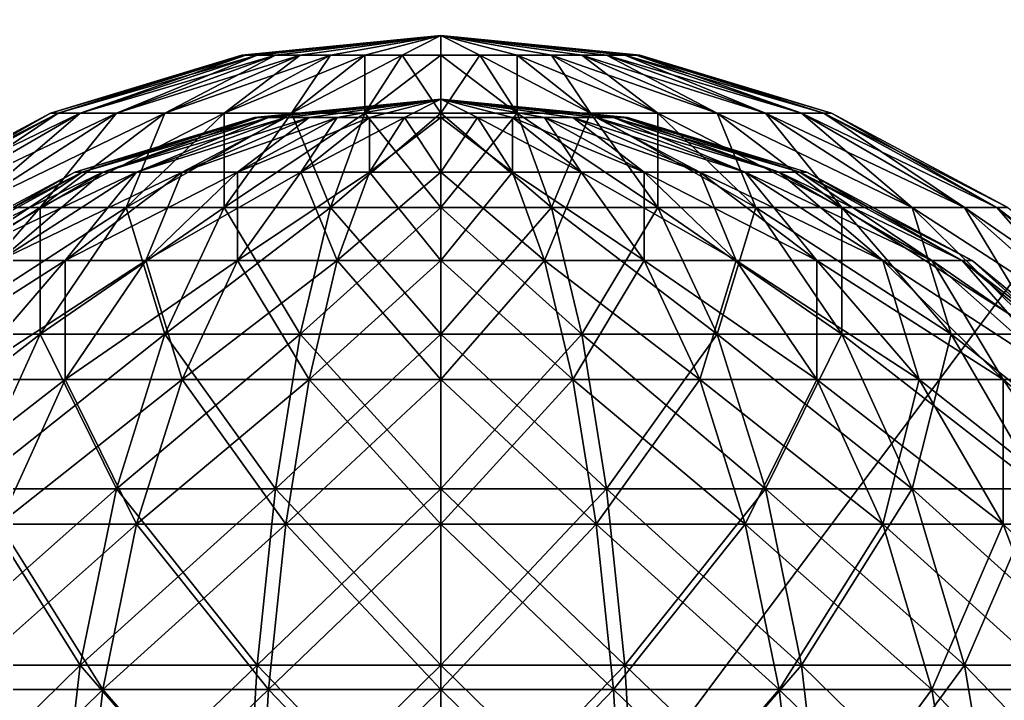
# Model space of a CAD drawing. Header units: millimetres. Extents: x -510 to 550, y -577 to 577.
# Drawn here: x -396.61 to -381.16, y -274.43 to -263.75 of the extents above; entities that cross this region are included whole.
import ezdxf

# ---------------------------------------------------------------- set-up
doc = ezdxf.new("R2010")
doc.units = ezdxf.units.MM
for name, color, linetype, true_color in [('rocker_right_visual_1', 7, 'Continuous', 0x5c6b75), ('structure_right_rear_axle', 7, 'Continuous', 0x5c6b75), ('structure_right_rear_motor_bracket', 7, 'Continuous', 0x5c6b75)]:
    doc.layers.add(name, color=color, linetype=linetype, true_color=true_color)

msp = doc.modelspace()

# ---------------------------------------------------------------- linework, layer by layer
at = {"layer": 'rocker_right_visual_1', "true_color": 0x5c6b75}
for points in [[(-408.735, -305, -263.35), (-158.55, -305, 16.664), (-158.55, -255, 16.664)], [(-408.735, -305, -263.35), (-158.55, -255, 16.664), (-408.735, -255, -263.35)], [(-371.45, -255, -296.664), (-371.45, -305, -296.664), (-408.735, -305, -263.35)], [(-371.45, -255, -296.664), (-408.735, -305, -263.35), (-408.735, -255, -263.35)]]:
    msp.add_3dface(points, dxfattribs=at)
at = {"layer": 'structure_right_rear_axle', "true_color": 0x5c6b75}
for points in [[(-393.061, -264.307, -280.609), (-393.121, -264.307, -280), (-390, -264, -280)], [(-393.121, -264.307, -280), (-393.061, -264.307, -279.391), (-390, -264, -280)], [(-392.884, -264.307, -281.195), (-393.061, -264.307, -280.609), (-390, -264, -280)], [(-393.061, -264.307, -279.391), (-392.884, -264.307, -278.805), (-390, -264, -280)], [(-392.595, -264.307, -281.734), (-392.884, -264.307, -281.195), (-390, -264, -280)], [(-392.884, -264.307, -278.805), (-392.595, -264.307, -278.266), (-390, -264, -280)], [(-392.207, -264.307, -282.207), (-392.595, -264.307, -281.734), (-390, -264, -280)], [(-392.595, -264.307, -278.266), (-392.207, -264.307, -277.793), (-390, -264, -280)], [(-391.734, -264.307, -282.595), (-392.207, -264.307, -282.207), (-390, -264, -280)], [(-392.207, -264.307, -277.793), (-391.734, -264.307, -277.405), (-390, -264, -280)], [(-391.195, -264.307, -282.884), (-391.734, -264.307, -282.595), (-390, -264, -280)], [(-391.734, -264.307, -277.405), (-391.195, -264.307, -277.116), (-390, -264, -280)], [(-390.609, -264.307, -283.061), (-391.195, -264.307, -282.884), (-390, -264, -280)], [(-391.195, -264.307, -277.116), (-390.609, -264.307, -276.939), (-390, -264, -280)], [(-390, -264.307, -283.121), (-390.609, -264.307, -283.061), (-390, -264, -280)], [(-390.609, -264.307, -276.939), (-390, -264.307, -276.879), (-390, -264, -280)], [(-386.879, -264.307, -280), (-386.939, -264.307, -280.609), (-390, -264, -280)], [(-386.939, -264.307, -280.609), (-387.116, -264.307, -281.195), (-390, -264, -280)], [(-387.116, -264.307, -281.195), (-387.405, -264.307, -281.734), (-390, -264, -280)], [(-387.405, -264.307, -281.734), (-387.793, -264.307, -282.207), (-390, -264, -280)], [(-387.793, -264.307, -282.207), (-388.266, -264.307, -282.595), (-390, -264, -280)], [(-388.266, -264.307, -282.595), (-388.805, -264.307, -282.884), (-390, -264, -280)], [(-388.805, -264.307, -282.884), (-389.391, -264.307, -283.061), (-390, -264, -280)], [(-389.391, -264.307, -283.061), (-390, -264.307, -283.121), (-390, -264, -280)], [(-390, -264.307, -276.879), (-389.391, -264.307, -276.939), (-390, -264, -280)], [(-389.391, -264.307, -276.939), (-388.805, -264.307, -277.116), (-390, -264, -280)], [(-388.805, -264.307, -277.116), (-388.266, -264.307, -277.405), (-390, -264, -280)], [(-388.266, -264.307, -277.405), (-387.793, -264.307, -277.793), (-390, -264, -280)], [(-387.793, -264.307, -277.793), (-387.405, -264.307, -278.266), (-390, -264, -280)], [(-387.405, -264.307, -278.266), (-387.116, -264.307, -278.805), (-390, -264, -280)], [(-387.116, -264.307, -278.805), (-386.939, -264.307, -279.391), (-390, -264, -280)], [(-386.939, -264.307, -279.391), (-386.879, -264.307, -280), (-390, -264, -280)], [(-396.005, -265.218, -281.195), (-396.123, -265.218, -280), (-393.121, -264.307, -280)], [(-396.123, -265.218, -280), (-396.005, -265.218, -278.805), (-393.061, -264.307, -279.391)], [(-396.123, -265.218, -280), (-393.061, -264.307, -279.391), (-393.121, -264.307, -280)], [(-395.657, -265.218, -282.343), (-396.005, -265.218, -281.195), (-393.061, -264.307, -280.609)], [(-396.005, -265.218, -281.195), (-393.121, -264.307, -280), (-393.061, -264.307, -280.609)], [(-396.005, -265.218, -278.805), (-395.657, -265.218, -277.657), (-392.884, -264.307, -278.805)], [(-396.005, -265.218, -278.805), (-392.884, -264.307, -278.805), (-393.061, -264.307, -279.391)], [(-395.091, -265.218, -283.402), (-395.657, -265.218, -282.343), (-392.884, -264.307, -281.195)], [(-395.657, -265.218, -282.343), (-393.061, -264.307, -280.609), (-392.884, -264.307, -281.195)], [(-395.657, -265.218, -277.657), (-395.091, -265.218, -276.598), (-392.595, -264.307, -278.266)], [(-395.657, -265.218, -277.657), (-392.595, -264.307, -278.266), (-392.884, -264.307, -278.805)], [(-394.33, -265.218, -284.33), (-395.091, -265.218, -283.402), (-392.595, -264.307, -281.734)], [(-395.091, -265.218, -283.402), (-392.884, -264.307, -281.195), (-392.595, -264.307, -281.734)], [(-395.091, -265.218, -276.598), (-394.33, -265.218, -275.67), (-392.207, -264.307, -277.793)], [(-395.091, -265.218, -276.598), (-392.207, -264.307, -277.793), (-392.595, -264.307, -278.266)], [(-393.402, -265.218, -285.091), (-394.33, -265.218, -284.33), (-392.207, -264.307, -282.207)], [(-394.33, -265.218, -284.33), (-392.595, -264.307, -281.734), (-392.207, -264.307, -282.207)], [(-394.33, -265.218, -275.67), (-393.402, -265.218, -274.909), (-391.734, -264.307, -277.405)], [(-394.33, -265.218, -275.67), (-391.734, -264.307, -277.405), (-392.207, -264.307, -277.793)], [(-392.343, -265.218, -285.657), (-393.402, -265.218, -285.091), (-391.734, -264.307, -282.595)], [(-393.402, -265.218, -285.091), (-392.207, -264.307, -282.207), (-391.734, -264.307, -282.595)], [(-393.402, -265.218, -274.909), (-392.343, -265.218, -274.343), (-391.195, -264.307, -277.116)], [(-393.402, -265.218, -274.909), (-391.195, -264.307, -277.116), (-391.734, -264.307, -277.405)], [(-391.195, -265.218, -286.005), (-392.343, -265.218, -285.657), (-391.195, -264.307, -282.884)], [(-392.343, -265.218, -285.657), (-391.734, -264.307, -282.595), (-391.195, -264.307, -282.884)], [(-392.343, -265.218, -274.343), (-391.195, -265.218, -273.995), (-390.609, -264.307, -276.939)], [(-392.343, -265.218, -274.343), (-390.609, -264.307, -276.939), (-391.195, -264.307, -277.116)], [(-390, -265.218, -286.123), (-391.195, -265.218, -286.005), (-390.609, -264.307, -283.061)], [(-391.195, -265.218, -286.005), (-391.195, -264.307, -282.884), (-390.609, -264.307, -283.061)], [(-391.195, -265.218, -273.995), (-390, -265.218, -273.877), (-390, -264.307, -276.879)], [(-391.195, -265.218, -273.995), (-390, -264.307, -276.879), (-390.609, -264.307, -276.939)], [(-390, -265.218, -286.123), (-390.609, -264.307, -283.061), (-390, -264.307, -283.121)], [(-388.805, -265.218, -286.005), (-390, -265.218, -286.123), (-390, -264.307, -283.121)], [(-388.805, -265.218, -286.005), (-390, -264.307, -283.121), (-389.391, -264.307, -283.061)], [(-390, -265.218, -273.877), (-388.805, -265.218, -273.995), (-389.391, -264.307, -276.939)], [(-390, -265.218, -273.877), (-389.391, -264.307, -276.939), (-390, -264.307, -276.879)], [(-387.657, -265.218, -285.657), (-388.805, -265.218, -286.005), (-389.391, -264.307, -283.061)], [(-387.657, -265.218, -285.657), (-389.391, -264.307, -283.061), (-388.805, -264.307, -282.884)], [(-388.805, -265.218, -273.995), (-388.805, -264.307, -277.116), (-389.391, -264.307, -276.939)], [(-386.598, -265.218, -285.091), (-387.657, -265.218, -285.657), (-388.805, -264.307, -282.884)], [(-386.598, -265.218, -285.091), (-388.805, -264.307, -282.884), (-388.266, -264.307, -282.595)], [(-388.805, -265.218, -273.995), (-387.657, -265.218, -274.343), (-388.805, -264.307, -277.116)], [(-387.657, -265.218, -274.343), (-388.266, -264.307, -277.405), (-388.805, -264.307, -277.116)], [(-385.67, -265.218, -284.33), (-386.598, -265.218, -285.091), (-388.266, -264.307, -282.595)], [(-385.67, -265.218, -284.33), (-388.266, -264.307, -282.595), (-387.793, -264.307, -282.207)], [(-387.657, -265.218, -274.343), (-386.598, -265.218, -274.909), (-388.266, -264.307, -277.405)], [(-386.598, -265.218, -274.909), (-387.793, -264.307, -277.793), (-388.266, -264.307, -277.405)], [(-384.909, -265.218, -283.402), (-385.67, -265.218, -284.33), (-387.793, -264.307, -282.207)], [(-384.909, -265.218, -283.402), (-387.793, -264.307, -282.207), (-387.405, -264.307, -281.734)], [(-386.598, -265.218, -274.909), (-385.67, -265.218, -275.67), (-387.793, -264.307, -277.793)], [(-385.67, -265.218, -275.67), (-387.405, -264.307, -278.266), (-387.793, -264.307, -277.793)], [(-384.343, -265.218, -282.343), (-384.909, -265.218, -283.402), (-387.405, -264.307, -281.734)], [(-384.343, -265.218, -282.343), (-387.405, -264.307, -281.734), (-387.116, -264.307, -281.195)], [(-385.67, -265.218, -275.67), (-384.909, -265.218, -276.598), (-387.405, -264.307, -278.266)], [(-384.909, -265.218, -276.598), (-387.116, -264.307, -278.805), (-387.405, -264.307, -278.266)], [(-383.995, -265.218, -281.195), (-384.343, -265.218, -282.343), (-387.116, -264.307, -281.195)], [(-383.995, -265.218, -281.195), (-387.116, -264.307, -281.195), (-386.939, -264.307, -280.609)], [(-384.909, -265.218, -276.598), (-384.343, -265.218, -277.657), (-387.116, -264.307, -278.805)], [(-384.343, -265.218, -277.657), (-386.939, -264.307, -279.391), (-387.116, -264.307, -278.805)], [(-383.877, -265.218, -280), (-383.995, -265.218, -281.195), (-386.939, -264.307, -280.609)], [(-383.877, -265.218, -280), (-386.939, -264.307, -280.609), (-386.879, -264.307, -280)], [(-384.343, -265.218, -277.657), (-383.995, -265.218, -278.805), (-386.939, -264.307, -279.391)], [(-383.995, -265.218, -278.805), (-386.879, -264.307, -280), (-386.939, -264.307, -279.391)], [(-383.995, -265.218, -278.805), (-383.877, -265.218, -280), (-386.879, -264.307, -280)], [(-398.718, -266.696, -281.734), (-398.889, -266.696, -280), (-396.123, -265.218, -280)], [(-398.889, -266.696, -280), (-398.718, -266.696, -278.266), (-396.005, -265.218, -278.805)], [(-398.889, -266.696, -280), (-396.005, -265.218, -278.805), (-396.123, -265.218, -280)], [(-398.212, -266.696, -283.402), (-398.718, -266.696, -281.734), (-396.005, -265.218, -281.195)], [(-398.718, -266.696, -281.734), (-396.123, -265.218, -280), (-396.005, -265.218, -281.195)], [(-398.718, -266.696, -278.266), (-398.212, -266.696, -276.598), (-395.657, -265.218, -277.657)], [(-398.718, -266.696, -278.266), (-395.657, -265.218, -277.657), (-396.005, -265.218, -278.805)], [(-397.391, -266.696, -284.939), (-398.212, -266.696, -283.402), (-395.657, -265.218, -282.343)], [(-398.212, -266.696, -283.402), (-396.005, -265.218, -281.195), (-395.657, -265.218, -282.343)], [(-398.212, -266.696, -276.598), (-397.391, -266.696, -275.061), (-395.091, -265.218, -276.598)], [(-398.212, -266.696, -276.598), (-395.091, -265.218, -276.598), (-395.657, -265.218, -277.657)], [(-396.286, -266.696, -286.286), (-397.391, -266.696, -284.939), (-395.091, -265.218, -283.402)], [(-397.391, -266.696, -284.939), (-395.657, -265.218, -282.343), (-395.091, -265.218, -283.402)], [(-397.391, -266.696, -275.061), (-396.286, -266.696, -273.714), (-394.33, -265.218, -275.67)], [(-397.391, -266.696, -275.061), (-394.33, -265.218, -275.67), (-395.091, -265.218, -276.598)], [(-394.939, -266.696, -287.391), (-396.286, -266.696, -286.286), (-394.33, -265.218, -284.33)], [(-396.286, -266.696, -286.286), (-395.091, -265.218, -283.402), (-394.33, -265.218, -284.33)], [(-396.286, -266.696, -273.714), (-394.939, -266.696, -272.609), (-393.402, -265.218, -274.909)], [(-396.286, -266.696, -273.714), (-393.402, -265.218, -274.909), (-394.33, -265.218, -275.67)], [(-393.402, -266.696, -288.212), (-394.939, -266.696, -287.391), (-393.402, -265.218, -285.091)], [(-394.939, -266.696, -287.391), (-394.33, -265.218, -284.33), (-393.402, -265.218, -285.091)], [(-394.939, -266.696, -272.609), (-393.402, -266.696, -271.788), (-392.343, -265.218, -274.343)], [(-394.939, -266.696, -272.609), (-392.343, -265.218, -274.343), (-393.402, -265.218, -274.909)], [(-391.734, -266.696, -288.718), (-393.402, -266.696, -288.212), (-392.343, -265.218, -285.657)], [(-393.402, -266.696, -288.212), (-393.402, -265.218, -285.091), (-392.343, -265.218, -285.657)], [(-393.402, -266.696, -271.788), (-391.734, -266.696, -271.282), (-391.195, -265.218, -273.995)], [(-393.402, -266.696, -271.788), (-391.195, -265.218, -273.995), (-392.343, -265.218, -274.343)], [(-391.734, -266.696, -288.718), (-392.343, -265.218, -285.657), (-391.195, -265.218, -286.005)], [(-390, -266.696, -288.889), (-391.734, -266.696, -288.718), (-391.195, -265.218, -286.005)], [(-391.734, -266.696, -271.282), (-390, -266.696, -271.111), (-390, -265.218, -273.877)], [(-391.734, -266.696, -271.282), (-390, -265.218, -273.877), (-391.195, -265.218, -273.995)], [(-390, -266.696, -288.889), (-391.195, -265.218, -286.005), (-390, -265.218, -286.123)], [(-388.266, -266.696, -288.718), (-390, -266.696, -288.889), (-390, -265.218, -286.123)], [(-388.266, -266.696, -288.718), (-390, -265.218, -286.123), (-388.805, -265.218, -286.005)], [(-390, -266.696, -271.111), (-388.266, -266.696, -271.282), (-388.805, -265.218, -273.995)], [(-390, -266.696, -271.111), (-388.805, -265.218, -273.995), (-390, -265.218, -273.877)], [(-386.598, -266.696, -288.212), (-388.266, -266.696, -288.718), (-388.805, -265.218, -286.005)], [(-386.598, -266.696, -288.212), (-388.805, -265.218, -286.005), (-387.657, -265.218, -285.657)], [(-388.266, -266.696, -271.282), (-387.657, -265.218, -274.343), (-388.805, -265.218, -273.995)], [(-388.266, -266.696, -271.282), (-386.598, -266.696, -271.788), (-387.657, -265.218, -274.343)], [(-385.061, -266.696, -287.391), (-386.598, -266.696, -288.212), (-387.657, -265.218, -285.657)], [(-385.061, -266.696, -287.391), (-387.657, -265.218, -285.657), (-386.598, -265.218, -285.091)], [(-386.598, -266.696, -271.788), (-386.598, -265.218, -274.909), (-387.657, -265.218, -274.343)], [(-383.714, -266.696, -286.286), (-385.061, -266.696, -287.391), (-386.598, -265.218, -285.091)], [(-383.714, -266.696, -286.286), (-386.598, -265.218, -285.091), (-385.67, -265.218, -284.33)], [(-386.598, -266.696, -271.788), (-385.061, -266.696, -272.609), (-386.598, -265.218, -274.909)], [(-385.061, -266.696, -272.609), (-385.67, -265.218, -275.67), (-386.598, -265.218, -274.909)], [(-382.609, -266.696, -284.939), (-383.714, -266.696, -286.286), (-385.67, -265.218, -284.33)], [(-382.609, -266.696, -284.939), (-385.67, -265.218, -284.33), (-384.909, -265.218, -283.402)], [(-385.061, -266.696, -272.609), (-383.714, -266.696, -273.714), (-385.67, -265.218, -275.67)], [(-383.714, -266.696, -273.714), (-384.909, -265.218, -276.598), (-385.67, -265.218, -275.67)], [(-381.788, -266.696, -283.402), (-382.609, -266.696, -284.939), (-384.909, -265.218, -283.402)], [(-381.788, -266.696, -283.402), (-384.909, -265.218, -283.402), (-384.343, -265.218, -282.343)], [(-383.714, -266.696, -273.714), (-382.609, -266.696, -275.061), (-384.909, -265.218, -276.598)], [(-382.609, -266.696, -275.061), (-384.343, -265.218, -277.657), (-384.909, -265.218, -276.598)], [(-381.282, -266.696, -281.734), (-381.788, -266.696, -283.402), (-384.343, -265.218, -282.343)], [(-381.282, -266.696, -281.734), (-384.343, -265.218, -282.343), (-383.995, -265.218, -281.195)], [(-382.609, -266.696, -275.061), (-381.788, -266.696, -276.598), (-384.343, -265.218, -277.657)], [(-381.788, -266.696, -276.598), (-383.995, -265.218, -278.805), (-384.343, -265.218, -277.657)], [(-381.111, -266.696, -280), (-381.282, -266.696, -281.734), (-383.995, -265.218, -281.195)], [(-381.111, -266.696, -280), (-383.995, -265.218, -281.195), (-383.877, -265.218, -280)], [(-381.788, -266.696, -276.598), (-381.282, -266.696, -278.266), (-383.995, -265.218, -278.805)], [(-381.282, -266.696, -278.266), (-383.877, -265.218, -280), (-383.995, -265.218, -278.805)], [(-381.282, -266.696, -278.266), (-381.111, -266.696, -280), (-383.877, -265.218, -280)], [(-399.407, -268.686, -273.714), (-398, -268.686, -272), (-396.286, -266.696, -273.714)], [(-399.407, -268.686, -273.714), (-396.286, -266.696, -273.714), (-397.391, -266.696, -275.061)], [(-396.286, -268.686, -289.407), (-398, -268.686, -288), (-396.286, -266.696, -286.286)], [(-398, -268.686, -288), (-397.391, -266.696, -284.939), (-396.286, -266.696, -286.286)], [(-398, -268.686, -272), (-396.286, -268.686, -270.593), (-394.939, -266.696, -272.609)], [(-398, -268.686, -272), (-394.939, -266.696, -272.609), (-396.286, -266.696, -273.714)], [(-394.33, -268.686, -290.453), (-396.286, -268.686, -289.407), (-394.939, -266.696, -287.391)], [(-396.286, -268.686, -289.407), (-396.286, -266.696, -286.286), (-394.939, -266.696, -287.391)], [(-396.286, -268.686, -270.593), (-394.33, -268.686, -269.547), (-393.402, -266.696, -271.788)], [(-396.286, -268.686, -270.593), (-393.402, -266.696, -271.788), (-394.939, -266.696, -272.609)], [(-394.33, -268.686, -290.453), (-394.939, -266.696, -287.391), (-393.402, -266.696, -288.212)], [(-392.207, -268.686, -291.096), (-394.33, -268.686, -290.453), (-393.402, -266.696, -288.212)], [(-394.33, -268.686, -269.547), (-392.207, -268.686, -268.904), (-391.734, -266.696, -271.282)], [(-394.33, -268.686, -269.547), (-391.734, -266.696, -271.282), (-393.402, -266.696, -271.788)], [(-392.207, -268.686, -291.096), (-393.402, -266.696, -288.212), (-391.734, -266.696, -288.718)], [(-390, -268.686, -291.314), (-392.207, -268.686, -291.096), (-391.734, -266.696, -288.718)], [(-392.207, -268.686, -268.904), (-390, -268.686, -268.686), (-390, -266.696, -271.111)], [(-392.207, -268.686, -268.904), (-390, -266.696, -271.111), (-391.734, -266.696, -271.282)], [(-390, -268.686, -291.314), (-391.734, -266.696, -288.718), (-390, -266.696, -288.889)], [(-387.793, -268.686, -291.096), (-390, -268.686, -291.314), (-390, -266.696, -288.889)], [(-387.793, -268.686, -291.096), (-390, -266.696, -288.889), (-388.266, -266.696, -288.718)], [(-390, -268.686, -268.686), (-387.793, -268.686, -268.904), (-388.266, -266.696, -271.282)], [(-390, -268.686, -268.686), (-388.266, -266.696, -271.282), (-390, -266.696, -271.111)], [(-385.67, -268.686, -290.453), (-387.793, -268.686, -291.096), (-388.266, -266.696, -288.718)], [(-385.67, -268.686, -290.453), (-388.266, -266.696, -288.718), (-386.598, -266.696, -288.212)], [(-387.793, -268.686, -268.904), (-386.598, -266.696, -271.788), (-388.266, -266.696, -271.282)], [(-387.793, -268.686, -268.904), (-385.67, -268.686, -269.547), (-386.598, -266.696, -271.788)], [(-383.714, -268.686, -289.407), (-385.67, -268.686, -290.453), (-386.598, -266.696, -288.212)], [(-383.714, -268.686, -289.407), (-386.598, -266.696, -288.212), (-385.061, -266.696, -287.391)], [(-385.67, -268.686, -269.547), (-385.061, -266.696, -272.609), (-386.598, -266.696, -271.788)], [(-385.67, -268.686, -269.547), (-383.714, -268.686, -270.593), (-385.061, -266.696, -272.609)], [(-382, -268.686, -288), (-383.714, -268.686, -289.407), (-385.061, -266.696, -287.391)], [(-382, -268.686, -288), (-385.061, -266.696, -287.391), (-383.714, -266.696, -286.286)], [(-383.714, -268.686, -270.593), (-383.714, -266.696, -273.714), (-385.061, -266.696, -272.609)], [(-380.593, -268.686, -286.286), (-382, -268.686, -288), (-383.714, -266.696, -286.286)], [(-380.593, -268.686, -286.286), (-383.714, -266.696, -286.286), (-382.609, -266.696, -284.939)], [(-383.714, -268.686, -270.593), (-382, -268.686, -272), (-383.714, -266.696, -273.714)], [(-382, -268.686, -272), (-382.609, -266.696, -275.061), (-383.714, -266.696, -273.714)], [(-379.547, -268.686, -284.33), (-380.593, -268.686, -286.286), (-382.609, -266.696, -284.939)], [(-379.547, -268.686, -284.33), (-382.609, -266.696, -284.939), (-381.788, -266.696, -283.402)], [(-382, -268.686, -272), (-380.593, -268.686, -273.714), (-382.609, -266.696, -275.061)], [(-380.593, -268.686, -273.714), (-381.788, -266.696, -276.598), (-382.609, -266.696, -275.061)], [(-378.904, -268.686, -282.207), (-379.547, -268.686, -284.33), (-381.788, -266.696, -283.402)], [(-378.904, -268.686, -282.207), (-381.788, -266.696, -283.402), (-381.282, -266.696, -281.734)], [(-380.593, -268.686, -273.714), (-379.547, -268.686, -275.67), (-381.788, -266.696, -276.598)], [(-379.547, -268.686, -275.67), (-381.282, -266.696, -278.266), (-381.788, -266.696, -276.598)], [(-378.686, -268.686, -280), (-378.904, -268.686, -282.207), (-381.282, -266.696, -281.734)], [(-378.686, -268.686, -280), (-381.282, -266.696, -281.734), (-381.111, -266.696, -280)], [(-379.547, -268.686, -275.67), (-378.904, -268.686, -277.793), (-381.282, -266.696, -278.266)], [(-378.904, -268.686, -277.793), (-381.111, -266.696, -280), (-381.282, -266.696, -278.266)], [(-399.407, -271.111, -270.593), (-397.391, -271.111, -268.939), (-396.286, -268.686, -270.593)], [(-399.407, -271.111, -270.593), (-396.286, -268.686, -270.593), (-398, -268.686, -272)], [(-397.391, -271.111, -291.061), (-398, -268.686, -288), (-396.286, -268.686, -289.407)], [(-395.091, -271.111, -292.291), (-397.391, -271.111, -291.061), (-396.286, -268.686, -289.407)], [(-397.391, -271.111, -268.939), (-395.091, -271.111, -267.709), (-394.33, -268.686, -269.547)], [(-397.391, -271.111, -268.939), (-394.33, -268.686, -269.547), (-396.286, -268.686, -270.593)], [(-395.091, -271.111, -292.291), (-396.286, -268.686, -289.407), (-394.33, -268.686, -290.453)], [(-392.595, -271.111, -293.048), (-395.091, -271.111, -292.291), (-394.33, -268.686, -290.453)], [(-395.091, -271.111, -267.709), (-392.595, -271.111, -266.952), (-392.207, -268.686, -268.904)], [(-395.091, -271.111, -267.709), (-392.207, -268.686, -268.904), (-394.33, -268.686, -269.547)], [(-392.595, -271.111, -293.048), (-394.33, -268.686, -290.453), (-392.207, -268.686, -291.096)], [(-390, -271.111, -293.304), (-392.595, -271.111, -293.048), (-392.207, -268.686, -291.096)], [(-392.595, -271.111, -266.952), (-390, -271.111, -266.696), (-390, -268.686, -268.686)], [(-392.595, -271.111, -266.952), (-390, -268.686, -268.686), (-392.207, -268.686, -268.904)], [(-390, -271.111, -293.304), (-392.207, -268.686, -291.096), (-390, -268.686, -291.314)], [(-387.405, -271.111, -293.048), (-390, -271.111, -293.304), (-390, -268.686, -291.314)], [(-387.405, -271.111, -293.048), (-390, -268.686, -291.314), (-387.793, -268.686, -291.096)], [(-390, -271.111, -266.696), (-387.405, -271.111, -266.952), (-387.793, -268.686, -268.904)], [(-390, -271.111, -266.696), (-387.793, -268.686, -268.904), (-390, -268.686, -268.686)], [(-384.909, -271.111, -292.291), (-387.405, -271.111, -293.048), (-387.793, -268.686, -291.096)], [(-384.909, -271.111, -292.291), (-387.793, -268.686, -291.096), (-385.67, -268.686, -290.453)], [(-387.405, -271.111, -266.952), (-385.67, -268.686, -269.547), (-387.793, -268.686, -268.904)], [(-387.405, -271.111, -266.952), (-384.909, -271.111, -267.709), (-385.67, -268.686, -269.547)], [(-382.609, -271.111, -291.061), (-384.909, -271.111, -292.291), (-385.67, -268.686, -290.453)], [(-382.609, -271.111, -291.061), (-385.67, -268.686, -290.453), (-383.714, -268.686, -289.407)], [(-384.909, -271.111, -267.709), (-383.714, -268.686, -270.593), (-385.67, -268.686, -269.547)], [(-384.909, -271.111, -267.709), (-382.609, -271.111, -268.939), (-383.714, -268.686, -270.593)], [(-380.593, -271.111, -289.407), (-382.609, -271.111, -291.061), (-383.714, -268.686, -289.407)], [(-380.593, -271.111, -289.407), (-383.714, -268.686, -289.407), (-382, -268.686, -288)], [(-382.609, -271.111, -268.939), (-382, -268.686, -272), (-383.714, -268.686, -270.593)], [(-382.609, -271.111, -268.939), (-380.593, -271.111, -270.593), (-382, -268.686, -272)], [(-378.939, -271.111, -287.391), (-380.593, -271.111, -289.407), (-382, -268.686, -288)], [(-378.939, -271.111, -287.391), (-382, -268.686, -288), (-380.593, -268.686, -286.286)], [(-380.593, -271.111, -270.593), (-380.593, -268.686, -273.714), (-382, -268.686, -272)], [(-395.657, -273.877, -293.657), (-398.212, -273.877, -292.291), (-397.391, -271.111, -291.061)], [(-398.212, -273.877, -267.709), (-395.657, -273.877, -266.343), (-395.091, -271.111, -267.709)], [(-398.212, -273.877, -267.709), (-395.091, -271.111, -267.709), (-397.391, -271.111, -268.939)], [(-395.657, -273.877, -293.657), (-397.391, -271.111, -291.061), (-395.091, -271.111, -292.291)], [(-392.884, -273.877, -294.498), (-395.657, -273.877, -293.657), (-395.091, -271.111, -292.291)], [(-395.657, -273.877, -266.343), (-392.884, -273.877, -265.502), (-392.595, -271.111, -266.952)], [(-395.657, -273.877, -266.343), (-392.595, -271.111, -266.952), (-395.091, -271.111, -267.709)], [(-392.884, -273.877, -294.498), (-395.091, -271.111, -292.291), (-392.595, -271.111, -293.048)], [(-390, -273.877, -294.782), (-392.884, -273.877, -294.498), (-392.595, -271.111, -293.048)], [(-392.884, -273.877, -265.502), (-390, -273.877, -265.218), (-390, -271.111, -266.696)], [(-392.884, -273.877, -265.502), (-390, -271.111, -266.696), (-392.595, -271.111, -266.952)], [(-390, -273.877, -294.782), (-392.595, -271.111, -293.048), (-390, -271.111, -293.304)], [(-387.116, -273.877, -294.498), (-390, -273.877, -294.782), (-390, -271.111, -293.304)], [(-387.116, -273.877, -294.498), (-390, -271.111, -293.304), (-387.405, -271.111, -293.048)], [(-390, -273.877, -265.218), (-387.116, -273.877, -265.502), (-387.405, -271.111, -266.952)], [(-390, -273.877, -265.218), (-387.405, -271.111, -266.952), (-390, -271.111, -266.696)], [(-384.343, -273.877, -293.657), (-387.116, -273.877, -294.498), (-387.405, -271.111, -293.048)], [(-384.343, -273.877, -293.657), (-387.405, -271.111, -293.048), (-384.909, -271.111, -292.291)], [(-387.116, -273.877, -265.502), (-384.909, -271.111, -267.709), (-387.405, -271.111, -266.952)], [(-387.116, -273.877, -265.502), (-384.343, -273.877, -266.343), (-384.909, -271.111, -267.709)], [(-381.788, -273.877, -292.291), (-384.343, -273.877, -293.657), (-384.909, -271.111, -292.291)], [(-381.788, -273.877, -292.291), (-384.909, -271.111, -292.291), (-382.609, -271.111, -291.061)], [(-384.343, -273.877, -266.343), (-382.609, -271.111, -268.939), (-384.909, -271.111, -267.709)], [(-384.343, -273.877, -266.343), (-381.788, -273.877, -267.709), (-382.609, -271.111, -268.939)], [(-379.547, -273.877, -290.453), (-381.788, -273.877, -292.291), (-382.609, -271.111, -291.061)], [(-379.547, -273.877, -290.453), (-382.609, -271.111, -291.061), (-380.593, -271.111, -289.407)], [(-381.788, -273.877, -267.709), (-380.593, -271.111, -270.593), (-382.609, -271.111, -268.939)], [(-381.788, -273.877, -267.709), (-379.547, -273.877, -269.547), (-380.593, -271.111, -270.593)], [(-396.005, -276.879, -294.498), (-398.718, -276.879, -293.048), (-398.212, -273.877, -292.291)], [(-398.718, -276.879, -266.952), (-396.005, -276.879, -265.502), (-395.657, -273.877, -266.343)], [(-398.718, -276.879, -266.952), (-395.657, -273.877, -266.343), (-398.212, -273.877, -267.709)], [(-396.005, -276.879, -294.498), (-398.212, -273.877, -292.291), (-395.657, -273.877, -293.657)], [(-393.061, -276.879, -295.391), (-396.005, -276.879, -294.498), (-395.657, -273.877, -293.657)], [(-396.005, -276.879, -265.502), (-393.061, -276.879, -264.609), (-392.884, -273.877, -265.502)], [(-396.005, -276.879, -265.502), (-392.884, -273.877, -265.502), (-395.657, -273.877, -266.343)], [(-393.061, -276.879, -295.391), (-395.657, -273.877, -293.657), (-392.884, -273.877, -294.498)], [(-390, -276.879, -295.693), (-393.061, -276.879, -295.391), (-392.884, -273.877, -294.498)], [(-393.061, -276.879, -264.609), (-390, -276.879, -264.307), (-390, -273.877, -265.218)], [(-393.061, -276.879, -264.609), (-390, -273.877, -265.218), (-392.884, -273.877, -265.502)], [(-390, -276.879, -295.693), (-392.884, -273.877, -294.498), (-390, -273.877, -294.782)], [(-386.939, -276.879, -295.391), (-390, -276.879, -295.693), (-390, -273.877, -294.782)], [(-386.939, -276.879, -295.391), (-390, -273.877, -294.782), (-387.116, -273.877, -294.498)], [(-390, -276.879, -264.307), (-386.939, -276.879, -264.609), (-387.116, -273.877, -265.502)], [(-390, -276.879, -264.307), (-387.116, -273.877, -265.502), (-390, -273.877, -265.218)], [(-383.995, -276.879, -294.498), (-386.939, -276.879, -295.391), (-387.116, -273.877, -294.498)], [(-383.995, -276.879, -294.498), (-387.116, -273.877, -294.498), (-384.343, -273.877, -293.657)], [(-386.939, -276.879, -264.609), (-384.343, -273.877, -266.343), (-387.116, -273.877, -265.502)], [(-386.939, -276.879, -264.609), (-383.995, -276.879, -265.502), (-384.343, -273.877, -266.343)], [(-381.282, -276.879, -293.048), (-383.995, -276.879, -294.498), (-384.343, -273.877, -293.657)], [(-381.282, -276.879, -293.048), (-384.343, -273.877, -293.657), (-381.788, -273.877, -292.291)], [(-383.995, -276.879, -265.502), (-381.788, -273.877, -267.709), (-384.343, -273.877, -266.343)], [(-383.995, -276.879, -265.502), (-381.282, -276.879, -266.952), (-381.788, -273.877, -267.709)], [(-378.904, -276.879, -291.096), (-381.282, -276.879, -293.048), (-381.788, -273.877, -292.291)], [(-378.904, -276.879, -291.096), (-381.788, -273.877, -292.291), (-379.547, -273.877, -290.453)], [(-381.282, -276.879, -266.952), (-379.547, -273.877, -269.547), (-381.788, -273.877, -267.709)], [(-381.282, -276.879, -266.952), (-378.904, -276.879, -268.904), (-379.547, -273.877, -269.547)]]:
    msp.add_3dface(points, dxfattribs=at)
at = {"layer": 'structure_right_rear_motor_bracket', "true_color": 0x5c6b75}
for points in [[(-392.87, -265.288, -280.571), (-392.926, -265.288, -280), (-390, -265, -280)], [(-392.926, -265.288, -280), (-392.87, -265.288, -279.429), (-390, -265, -280)], [(-392.704, -265.288, -281.12), (-392.87, -265.288, -280.571), (-390, -265, -280)], [(-392.87, -265.288, -279.429), (-392.704, -265.288, -278.88), (-390, -265, -280)], [(-392.433, -265.288, -281.626), (-392.704, -265.288, -281.12), (-390, -265, -280)], [(-392.704, -265.288, -278.88), (-392.433, -265.288, -278.374), (-390, -265, -280)], [(-392.069, -265.288, -282.069), (-392.433, -265.288, -281.626), (-390, -265, -280)], [(-392.433, -265.288, -278.374), (-392.069, -265.288, -277.931), (-390, -265, -280)], [(-391.626, -265.288, -282.433), (-392.069, -265.288, -282.069), (-390, -265, -280)], [(-392.069, -265.288, -277.931), (-391.626, -265.288, -277.567), (-390, -265, -280)], [(-391.12, -265.288, -282.704), (-391.626, -265.288, -282.433), (-390, -265, -280)], [(-391.626, -265.288, -277.567), (-391.12, -265.288, -277.296), (-390, -265, -280)], [(-390.571, -265.288, -282.87), (-391.12, -265.288, -282.704), (-390, -265, -280)], [(-391.12, -265.288, -277.296), (-390.571, -265.288, -277.13), (-390, -265, -280)], [(-390, -265.288, -282.926), (-390.571, -265.288, -282.87), (-390, -265, -280)], [(-390.571, -265.288, -277.13), (-390, -265.288, -277.074), (-390, -265, -280)], [(-387.074, -265.288, -280), (-387.13, -265.288, -280.571), (-390, -265, -280)], [(-387.13, -265.288, -280.571), (-387.296, -265.288, -281.12), (-390, -265, -280)], [(-387.296, -265.288, -281.12), (-387.567, -265.288, -281.626), (-390, -265, -280)], [(-387.567, -265.288, -281.626), (-387.931, -265.288, -282.069), (-390, -265, -280)], [(-387.931, -265.288, -282.069), (-388.374, -265.288, -282.433), (-390, -265, -280)], [(-388.374, -265.288, -282.433), (-388.88, -265.288, -282.704), (-390, -265, -280)], [(-388.88, -265.288, -282.704), (-389.429, -265.288, -282.87), (-390, -265, -280)], [(-389.429, -265.288, -282.87), (-390, -265.288, -282.926), (-390, -265, -280)], [(-390, -265.288, -277.074), (-389.429, -265.288, -277.13), (-390, -265, -280)], [(-389.429, -265.288, -277.13), (-388.88, -265.288, -277.296), (-390, -265, -280)], [(-388.88, -265.288, -277.296), (-388.374, -265.288, -277.567), (-390, -265, -280)], [(-388.374, -265.288, -277.567), (-387.931, -265.288, -277.931), (-390, -265, -280)], [(-387.931, -265.288, -277.931), (-387.567, -265.288, -278.374), (-390, -265, -280)], [(-387.567, -265.288, -278.374), (-387.296, -265.288, -278.88), (-390, -265, -280)], [(-387.296, -265.288, -278.88), (-387.13, -265.288, -279.429), (-390, -265, -280)], [(-387.13, -265.288, -279.429), (-387.074, -265.288, -280), (-390, -265, -280)], [(-395.63, -266.142, -281.12), (-395.74, -266.142, -280), (-392.926, -265.288, -280)], [(-395.74, -266.142, -280), (-395.63, -266.142, -278.88), (-392.87, -265.288, -279.429)], [(-395.74, -266.142, -280), (-392.87, -265.288, -279.429), (-392.926, -265.288, -280)], [(-395.303, -266.142, -282.197), (-395.63, -266.142, -281.12), (-392.87, -265.288, -280.571)], [(-395.63, -266.142, -281.12), (-392.926, -265.288, -280), (-392.87, -265.288, -280.571)], [(-395.63, -266.142, -278.88), (-395.303, -266.142, -277.803), (-392.704, -265.288, -278.88)], [(-395.63, -266.142, -278.88), (-392.704, -265.288, -278.88), (-392.87, -265.288, -279.429)], [(-394.773, -266.142, -283.189), (-395.303, -266.142, -282.197), (-392.704, -265.288, -281.12)], [(-395.303, -266.142, -282.197), (-392.87, -265.288, -280.571), (-392.704, -265.288, -281.12)], [(-395.303, -266.142, -277.803), (-394.773, -266.142, -276.811), (-392.433, -265.288, -278.374)], [(-395.303, -266.142, -277.803), (-392.433, -265.288, -278.374), (-392.704, -265.288, -278.88)], [(-394.059, -266.142, -284.059), (-394.773, -266.142, -283.189), (-392.433, -265.288, -281.626)], [(-394.773, -266.142, -283.189), (-392.704, -265.288, -281.12), (-392.433, -265.288, -281.626)], [(-394.773, -266.142, -276.811), (-394.059, -266.142, -275.941), (-392.069, -265.288, -277.931)], [(-394.773, -266.142, -276.811), (-392.069, -265.288, -277.931), (-392.433, -265.288, -278.374)], [(-393.189, -266.142, -284.773), (-394.059, -266.142, -284.059), (-392.069, -265.288, -282.069)], [(-394.059, -266.142, -284.059), (-392.433, -265.288, -281.626), (-392.069, -265.288, -282.069)], [(-394.059, -266.142, -275.941), (-393.189, -266.142, -275.227), (-391.626, -265.288, -277.567)], [(-394.059, -266.142, -275.941), (-391.626, -265.288, -277.567), (-392.069, -265.288, -277.931)], [(-392.197, -266.142, -285.303), (-393.189, -266.142, -284.773), (-391.626, -265.288, -282.433)], [(-393.189, -266.142, -284.773), (-392.069, -265.288, -282.069), (-391.626, -265.288, -282.433)], [(-393.189, -266.142, -275.227), (-392.197, -266.142, -274.697), (-391.12, -265.288, -277.296)], [(-393.189, -266.142, -275.227), (-391.12, -265.288, -277.296), (-391.626, -265.288, -277.567)], [(-391.12, -266.142, -285.63), (-392.197, -266.142, -285.303), (-391.12, -265.288, -282.704)], [(-392.197, -266.142, -285.303), (-391.626, -265.288, -282.433), (-391.12, -265.288, -282.704)], [(-392.197, -266.142, -274.697), (-391.12, -266.142, -274.37), (-390.571, -265.288, -277.13)], [(-392.197, -266.142, -274.697), (-390.571, -265.288, -277.13), (-391.12, -265.288, -277.296)], [(-390, -266.142, -285.74), (-391.12, -266.142, -285.63), (-390.571, -265.288, -282.87)], [(-391.12, -266.142, -285.63), (-391.12, -265.288, -282.704), (-390.571, -265.288, -282.87)], [(-391.12, -266.142, -274.37), (-390, -266.142, -274.26), (-390, -265.288, -277.074)], [(-391.12, -266.142, -274.37), (-390, -265.288, -277.074), (-390.571, -265.288, -277.13)], [(-390, -266.142, -285.74), (-390.571, -265.288, -282.87), (-390, -265.288, -282.926)], [(-388.88, -266.142, -285.63), (-390, -266.142, -285.74), (-390, -265.288, -282.926)], [(-388.88, -266.142, -285.63), (-390, -265.288, -282.926), (-389.429, -265.288, -282.87)], [(-390, -266.142, -274.26), (-388.88, -266.142, -274.37), (-389.429, -265.288, -277.13)], [(-390, -266.142, -274.26), (-389.429, -265.288, -277.13), (-390, -265.288, -277.074)], [(-387.803, -266.142, -285.303), (-388.88, -266.142, -285.63), (-389.429, -265.288, -282.87)], [(-387.803, -266.142, -285.303), (-389.429, -265.288, -282.87), (-388.88, -265.288, -282.704)], [(-388.88, -266.142, -274.37), (-388.88, -265.288, -277.296), (-389.429, -265.288, -277.13)], [(-386.811, -266.142, -284.773), (-387.803, -266.142, -285.303), (-388.88, -265.288, -282.704)], [(-386.811, -266.142, -284.773), (-388.88, -265.288, -282.704), (-388.374, -265.288, -282.433)], [(-388.88, -266.142, -274.37), (-387.803, -266.142, -274.697), (-388.88, -265.288, -277.296)], [(-387.803, -266.142, -274.697), (-388.374, -265.288, -277.567), (-388.88, -265.288, -277.296)], [(-385.941, -266.142, -284.059), (-386.811, -266.142, -284.773), (-388.374, -265.288, -282.433)], [(-385.941, -266.142, -284.059), (-388.374, -265.288, -282.433), (-387.931, -265.288, -282.069)], [(-387.803, -266.142, -274.697), (-386.811, -266.142, -275.227), (-388.374, -265.288, -277.567)], [(-386.811, -266.142, -275.227), (-387.931, -265.288, -277.931), (-388.374, -265.288, -277.567)], [(-385.227, -266.142, -283.189), (-385.941, -266.142, -284.059), (-387.931, -265.288, -282.069)], [(-385.227, -266.142, -283.189), (-387.931, -265.288, -282.069), (-387.567, -265.288, -281.626)], [(-386.811, -266.142, -275.227), (-385.941, -266.142, -275.941), (-387.931, -265.288, -277.931)], [(-385.941, -266.142, -275.941), (-387.567, -265.288, -278.374), (-387.931, -265.288, -277.931)], [(-384.697, -266.142, -282.197), (-385.227, -266.142, -283.189), (-387.567, -265.288, -281.626)], [(-384.697, -266.142, -282.197), (-387.567, -265.288, -281.626), (-387.296, -265.288, -281.12)], [(-385.941, -266.142, -275.941), (-385.227, -266.142, -276.811), (-387.567, -265.288, -278.374)], [(-385.227, -266.142, -276.811), (-387.296, -265.288, -278.88), (-387.567, -265.288, -278.374)], [(-384.37, -266.142, -281.12), (-384.697, -266.142, -282.197), (-387.296, -265.288, -281.12)], [(-384.37, -266.142, -281.12), (-387.296, -265.288, -281.12), (-387.13, -265.288, -280.571)], [(-385.227, -266.142, -276.811), (-384.697, -266.142, -277.803), (-387.296, -265.288, -278.88)], [(-384.697, -266.142, -277.803), (-387.13, -265.288, -279.429), (-387.296, -265.288, -278.88)], [(-384.26, -266.142, -280), (-384.37, -266.142, -281.12), (-387.13, -265.288, -280.571)], [(-384.26, -266.142, -280), (-387.13, -265.288, -280.571), (-387.074, -265.288, -280)], [(-384.697, -266.142, -277.803), (-384.37, -266.142, -278.88), (-387.13, -265.288, -279.429)], [(-384.37, -266.142, -278.88), (-387.074, -265.288, -280), (-387.13, -265.288, -279.429)], [(-384.37, -266.142, -278.88), (-384.26, -266.142, -280), (-387.074, -265.288, -280)], [(-398.173, -267.528, -281.626), (-398.334, -267.528, -280), (-395.74, -266.142, -280)], [(-398.334, -267.528, -280), (-398.173, -267.528, -278.374), (-395.63, -266.142, -278.88)], [(-398.334, -267.528, -280), (-395.63, -266.142, -278.88), (-395.74, -266.142, -280)], [(-397.699, -267.528, -283.189), (-398.173, -267.528, -281.626), (-395.63, -266.142, -281.12)], [(-398.173, -267.528, -281.626), (-395.74, -266.142, -280), (-395.63, -266.142, -281.12)], [(-398.173, -267.528, -278.374), (-397.699, -267.528, -276.811), (-395.303, -266.142, -277.803)], [(-398.173, -267.528, -278.374), (-395.303, -266.142, -277.803), (-395.63, -266.142, -278.88)], [(-396.929, -267.528, -284.63), (-397.699, -267.528, -283.189), (-395.303, -266.142, -282.197)], [(-397.699, -267.528, -283.189), (-395.63, -266.142, -281.12), (-395.303, -266.142, -282.197)], [(-397.699, -267.528, -276.811), (-396.929, -267.528, -275.37), (-394.773, -266.142, -276.811)], [(-397.699, -267.528, -276.811), (-394.773, -266.142, -276.811), (-395.303, -266.142, -277.803)], [(-395.893, -267.528, -285.893), (-396.929, -267.528, -284.63), (-394.773, -266.142, -283.189)], [(-396.929, -267.528, -284.63), (-395.303, -266.142, -282.197), (-394.773, -266.142, -283.189)], [(-396.929, -267.528, -275.37), (-395.893, -267.528, -274.107), (-394.059, -266.142, -275.941)], [(-396.929, -267.528, -275.37), (-394.059, -266.142, -275.941), (-394.773, -266.142, -276.811)], [(-394.63, -267.528, -286.929), (-395.893, -267.528, -285.893), (-394.059, -266.142, -284.059)], [(-395.893, -267.528, -285.893), (-394.773, -266.142, -283.189), (-394.059, -266.142, -284.059)], [(-395.893, -267.528, -274.107), (-394.63, -267.528, -273.071), (-393.189, -266.142, -275.227)], [(-395.893, -267.528, -274.107), (-393.189, -266.142, -275.227), (-394.059, -266.142, -275.941)], [(-393.189, -267.528, -287.699), (-394.63, -267.528, -286.929), (-393.189, -266.142, -284.773)], [(-394.63, -267.528, -286.929), (-394.059, -266.142, -284.059), (-393.189, -266.142, -284.773)], [(-394.63, -267.528, -273.071), (-393.189, -267.528, -272.301), (-392.197, -266.142, -274.697)], [(-394.63, -267.528, -273.071), (-392.197, -266.142, -274.697), (-393.189, -266.142, -275.227)], [(-391.626, -267.528, -288.173), (-393.189, -267.528, -287.699), (-392.197, -266.142, -285.303)], [(-393.189, -267.528, -287.699), (-393.189, -266.142, -284.773), (-392.197, -266.142, -285.303)], [(-393.189, -267.528, -272.301), (-391.626, -267.528, -271.827), (-391.12, -266.142, -274.37)], [(-393.189, -267.528, -272.301), (-391.12, -266.142, -274.37), (-392.197, -266.142, -274.697)], [(-391.626, -267.528, -288.173), (-392.197, -266.142, -285.303), (-391.12, -266.142, -285.63)], [(-390, -267.528, -288.334), (-391.626, -267.528, -288.173), (-391.12, -266.142, -285.63)], [(-391.626, -267.528, -271.827), (-390, -267.528, -271.666), (-390, -266.142, -274.26)], [(-391.626, -267.528, -271.827), (-390, -266.142, -274.26), (-391.12, -266.142, -274.37)], [(-390, -267.528, -288.334), (-391.12, -266.142, -285.63), (-390, -266.142, -285.74)], [(-388.374, -267.528, -288.173), (-390, -267.528, -288.334), (-390, -266.142, -285.74)], [(-388.374, -267.528, -288.173), (-390, -266.142, -285.74), (-388.88, -266.142, -285.63)], [(-390, -267.528, -271.666), (-388.374, -267.528, -271.827), (-388.88, -266.142, -274.37)], [(-390, -267.528, -271.666), (-388.88, -266.142, -274.37), (-390, -266.142, -274.26)], [(-386.811, -267.528, -287.699), (-388.374, -267.528, -288.173), (-388.88, -266.142, -285.63)], [(-386.811, -267.528, -287.699), (-388.88, -266.142, -285.63), (-387.803, -266.142, -285.303)], [(-388.374, -267.528, -271.827), (-387.803, -266.142, -274.697), (-388.88, -266.142, -274.37)], [(-388.374, -267.528, -271.827), (-386.811, -267.528, -272.301), (-387.803, -266.142, -274.697)], [(-385.37, -267.528, -286.929), (-386.811, -267.528, -287.699), (-387.803, -266.142, -285.303)], [(-385.37, -267.528, -286.929), (-387.803, -266.142, -285.303), (-386.811, -266.142, -284.773)], [(-386.811, -267.528, -272.301), (-386.811, -266.142, -275.227), (-387.803, -266.142, -274.697)], [(-384.107, -267.528, -285.893), (-385.37, -267.528, -286.929), (-386.811, -266.142, -284.773)], [(-384.107, -267.528, -285.893), (-386.811, -266.142, -284.773), (-385.941, -266.142, -284.059)], [(-386.811, -267.528, -272.301), (-385.37, -267.528, -273.071), (-386.811, -266.142, -275.227)], [(-385.37, -267.528, -273.071), (-385.941, -266.142, -275.941), (-386.811, -266.142, -275.227)], [(-383.071, -267.528, -284.63), (-384.107, -267.528, -285.893), (-385.941, -266.142, -284.059)], [(-383.071, -267.528, -284.63), (-385.941, -266.142, -284.059), (-385.227, -266.142, -283.189)], [(-385.37, -267.528, -273.071), (-384.107, -267.528, -274.107), (-385.941, -266.142, -275.941)], [(-384.107, -267.528, -274.107), (-385.227, -266.142, -276.811), (-385.941, -266.142, -275.941)], [(-382.301, -267.528, -283.189), (-383.071, -267.528, -284.63), (-385.227, -266.142, -283.189)], [(-382.301, -267.528, -283.189), (-385.227, -266.142, -283.189), (-384.697, -266.142, -282.197)], [(-384.107, -267.528, -274.107), (-383.071, -267.528, -275.37), (-385.227, -266.142, -276.811)], [(-383.071, -267.528, -275.37), (-384.697, -266.142, -277.803), (-385.227, -266.142, -276.811)], [(-381.827, -267.528, -281.626), (-382.301, -267.528, -283.189), (-384.697, -266.142, -282.197)], [(-381.827, -267.528, -281.626), (-384.697, -266.142, -282.197), (-384.37, -266.142, -281.12)], [(-383.071, -267.528, -275.37), (-382.301, -267.528, -276.811), (-384.697, -266.142, -277.803)], [(-382.301, -267.528, -276.811), (-384.37, -266.142, -278.88), (-384.697, -266.142, -277.803)], [(-381.666, -267.528, -280), (-381.827, -267.528, -281.626), (-384.37, -266.142, -281.12)], [(-381.666, -267.528, -280), (-384.37, -266.142, -281.12), (-384.26, -266.142, -280)], [(-382.301, -267.528, -276.811), (-381.827, -267.528, -278.374), (-384.37, -266.142, -278.88)], [(-381.827, -267.528, -278.374), (-384.26, -266.142, -280), (-384.37, -266.142, -278.88)], [(-381.827, -267.528, -278.374), (-381.666, -267.528, -280), (-384.26, -266.142, -280)], [(-398.819, -269.393, -274.107), (-397.5, -269.393, -272.5), (-395.893, -267.528, -274.107)], [(-398.819, -269.393, -274.107), (-395.893, -267.528, -274.107), (-396.929, -267.528, -275.37)], [(-395.893, -269.393, -288.819), (-397.5, -269.393, -287.5), (-395.893, -267.528, -285.893)], [(-397.5, -269.393, -287.5), (-396.929, -267.528, -284.63), (-395.893, -267.528, -285.893)], [(-397.5, -269.393, -272.5), (-395.893, -269.393, -271.181), (-394.63, -267.528, -273.071)], [(-397.5, -269.393, -272.5), (-394.63, -267.528, -273.071), (-395.893, -267.528, -274.107)], [(-394.059, -269.393, -289.799), (-395.893, -269.393, -288.819), (-394.63, -267.528, -286.929)], [(-395.893, -269.393, -288.819), (-395.893, -267.528, -285.893), (-394.63, -267.528, -286.929)], [(-395.893, -269.393, -271.181), (-394.059, -269.393, -270.201), (-393.189, -267.528, -272.301)], [(-395.893, -269.393, -271.181), (-393.189, -267.528, -272.301), (-394.63, -267.528, -273.071)], [(-394.059, -269.393, -289.799), (-394.63, -267.528, -286.929), (-393.189, -267.528, -287.699)], [(-392.069, -269.393, -290.403), (-394.059, -269.393, -289.799), (-393.189, -267.528, -287.699)], [(-394.059, -269.393, -270.201), (-392.069, -269.393, -269.597), (-391.626, -267.528, -271.827)], [(-394.059, -269.393, -270.201), (-391.626, -267.528, -271.827), (-393.189, -267.528, -272.301)], [(-392.069, -269.393, -290.403), (-393.189, -267.528, -287.699), (-391.626, -267.528, -288.173)], [(-390, -269.393, -290.607), (-392.069, -269.393, -290.403), (-391.626, -267.528, -288.173)], [(-392.069, -269.393, -269.597), (-390, -269.393, -269.393), (-390, -267.528, -271.666)], [(-392.069, -269.393, -269.597), (-390, -267.528, -271.666), (-391.626, -267.528, -271.827)], [(-390, -269.393, -290.607), (-391.626, -267.528, -288.173), (-390, -267.528, -288.334)], [(-387.931, -269.393, -290.403), (-390, -269.393, -290.607), (-390, -267.528, -288.334)], [(-387.931, -269.393, -290.403), (-390, -267.528, -288.334), (-388.374, -267.528, -288.173)], [(-390, -269.393, -269.393), (-387.931, -269.393, -269.597), (-388.374, -267.528, -271.827)], [(-390, -269.393, -269.393), (-388.374, -267.528, -271.827), (-390, -267.528, -271.666)], [(-385.941, -269.393, -289.799), (-387.931, -269.393, -290.403), (-388.374, -267.528, -288.173)], [(-385.941, -269.393, -289.799), (-388.374, -267.528, -288.173), (-386.811, -267.528, -287.699)], [(-387.931, -269.393, -269.597), (-386.811, -267.528, -272.301), (-388.374, -267.528, -271.827)], [(-387.931, -269.393, -269.597), (-385.941, -269.393, -270.201), (-386.811, -267.528, -272.301)], [(-384.107, -269.393, -288.819), (-385.941, -269.393, -289.799), (-386.811, -267.528, -287.699)], [(-384.107, -269.393, -288.819), (-386.811, -267.528, -287.699), (-385.37, -267.528, -286.929)], [(-385.941, -269.393, -270.201), (-385.37, -267.528, -273.071), (-386.811, -267.528, -272.301)], [(-385.941, -269.393, -270.201), (-384.107, -269.393, -271.181), (-385.37, -267.528, -273.071)], [(-382.5, -269.393, -287.5), (-384.107, -269.393, -288.819), (-385.37, -267.528, -286.929)], [(-382.5, -269.393, -287.5), (-385.37, -267.528, -286.929), (-384.107, -267.528, -285.893)], [(-384.107, -269.393, -271.181), (-384.107, -267.528, -274.107), (-385.37, -267.528, -273.071)], [(-381.181, -269.393, -285.893), (-382.5, -269.393, -287.5), (-384.107, -267.528, -285.893)], [(-381.181, -269.393, -285.893), (-384.107, -267.528, -285.893), (-383.071, -267.528, -284.63)], [(-384.107, -269.393, -271.181), (-382.5, -269.393, -272.5), (-384.107, -267.528, -274.107)], [(-382.5, -269.393, -272.5), (-383.071, -267.528, -275.37), (-384.107, -267.528, -274.107)], [(-380.201, -269.393, -284.059), (-381.181, -269.393, -285.893), (-383.071, -267.528, -284.63)], [(-380.201, -269.393, -284.059), (-383.071, -267.528, -284.63), (-382.301, -267.528, -283.189)], [(-382.5, -269.393, -272.5), (-381.181, -269.393, -274.107), (-383.071, -267.528, -275.37)], [(-381.181, -269.393, -274.107), (-382.301, -267.528, -276.811), (-383.071, -267.528, -275.37)], [(-379.597, -269.393, -282.069), (-380.201, -269.393, -284.059), (-382.301, -267.528, -283.189)], [(-379.597, -269.393, -282.069), (-382.301, -267.528, -283.189), (-381.827, -267.528, -281.626)], [(-381.181, -269.393, -274.107), (-380.201, -269.393, -275.941), (-382.301, -267.528, -276.811)], [(-380.201, -269.393, -275.941), (-381.827, -267.528, -278.374), (-382.301, -267.528, -276.811)], [(-379.393, -269.393, -280), (-379.597, -269.393, -282.069), (-381.827, -267.528, -281.626)], [(-379.393, -269.393, -280), (-381.827, -267.528, -281.626), (-381.666, -267.528, -280)], [(-380.201, -269.393, -275.941), (-379.597, -269.393, -277.931), (-381.827, -267.528, -278.374)], [(-379.597, -269.393, -277.931), (-381.666, -267.528, -280), (-381.827, -267.528, -278.374)], [(-379.597, -269.393, -277.931), (-379.393, -269.393, -280), (-381.666, -267.528, -280)], [(-398.819, -271.666, -271.181), (-396.929, -271.666, -269.63), (-395.893, -269.393, -271.181)], [(-398.819, -271.666, -271.181), (-395.893, -269.393, -271.181), (-397.5, -269.393, -272.5)], [(-396.929, -271.666, -290.37), (-397.5, -269.393, -287.5), (-395.893, -269.393, -288.819)], [(-394.773, -271.666, -291.523), (-396.929, -271.666, -290.37), (-395.893, -269.393, -288.819)], [(-396.929, -271.666, -269.63), (-394.773, -271.666, -268.477), (-394.059, -269.393, -270.201)], [(-396.929, -271.666, -269.63), (-394.059, -269.393, -270.201), (-395.893, -269.393, -271.181)], [(-394.773, -271.666, -291.523), (-395.893, -269.393, -288.819), (-394.059, -269.393, -289.799)], [(-392.433, -271.666, -292.232), (-394.773, -271.666, -291.523), (-394.059, -269.393, -289.799)], [(-394.773, -271.666, -268.477), (-392.433, -271.666, -267.768), (-392.069, -269.393, -269.597)], [(-394.773, -271.666, -268.477), (-392.069, -269.393, -269.597), (-394.059, -269.393, -270.201)], [(-392.433, -271.666, -292.232), (-394.059, -269.393, -289.799), (-392.069, -269.393, -290.403)], [(-390, -271.666, -292.472), (-392.433, -271.666, -292.232), (-392.069, -269.393, -290.403)], [(-392.433, -271.666, -267.768), (-390, -271.666, -267.528), (-390, -269.393, -269.393)], [(-392.433, -271.666, -267.768), (-390, -269.393, -269.393), (-392.069, -269.393, -269.597)], [(-390, -271.666, -292.472), (-392.069, -269.393, -290.403), (-390, -269.393, -290.607)], [(-387.567, -271.666, -292.232), (-390, -271.666, -292.472), (-390, -269.393, -290.607)], [(-387.567, -271.666, -292.232), (-390, -269.393, -290.607), (-387.931, -269.393, -290.403)], [(-390, -271.666, -267.528), (-387.567, -271.666, -267.768), (-387.931, -269.393, -269.597)], [(-390, -271.666, -267.528), (-387.931, -269.393, -269.597), (-390, -269.393, -269.393)], [(-385.227, -271.666, -291.523), (-387.567, -271.666, -292.232), (-387.931, -269.393, -290.403)], [(-385.227, -271.666, -291.523), (-387.931, -269.393, -290.403), (-385.941, -269.393, -289.799)], [(-387.567, -271.666, -267.768), (-385.941, -269.393, -270.201), (-387.931, -269.393, -269.597)], [(-387.567, -271.666, -267.768), (-385.227, -271.666, -268.477), (-385.941, -269.393, -270.201)], [(-383.071, -271.666, -290.37), (-385.227, -271.666, -291.523), (-385.941, -269.393, -289.799)], [(-383.071, -271.666, -290.37), (-385.941, -269.393, -289.799), (-384.107, -269.393, -288.819)], [(-385.227, -271.666, -268.477), (-384.107, -269.393, -271.181), (-385.941, -269.393, -270.201)], [(-385.227, -271.666, -268.477), (-383.071, -271.666, -269.63), (-384.107, -269.393, -271.181)], [(-381.181, -271.666, -288.819), (-383.071, -271.666, -290.37), (-384.107, -269.393, -288.819)], [(-381.181, -271.666, -288.819), (-384.107, -269.393, -288.819), (-382.5, -269.393, -287.5)], [(-383.071, -271.666, -269.63), (-382.5, -269.393, -272.5), (-384.107, -269.393, -271.181)], [(-383.071, -271.666, -269.63), (-381.181, -271.666, -271.181), (-382.5, -269.393, -272.5)], [(-379.63, -271.666, -286.929), (-381.181, -271.666, -288.819), (-382.5, -269.393, -287.5)], [(-379.63, -271.666, -286.929), (-382.5, -269.393, -287.5), (-381.181, -269.393, -285.893)], [(-381.181, -271.666, -271.181), (-381.181, -269.393, -274.107), (-382.5, -269.393, -272.5)], [(-378.477, -271.666, -284.773), (-379.63, -271.666, -286.929), (-381.181, -269.393, -285.893)], [(-378.477, -271.666, -284.773), (-381.181, -269.393, -285.893), (-380.201, -269.393, -284.059)], [(-381.181, -271.666, -271.181), (-379.63, -271.666, -273.071), (-381.181, -269.393, -274.107)], [(-379.63, -271.666, -273.071), (-380.201, -269.393, -275.941), (-381.181, -269.393, -274.107)], [(-395.303, -274.26, -292.803), (-397.699, -274.26, -291.523), (-396.929, -271.666, -290.37)], [(-397.699, -274.26, -268.477), (-395.303, -274.26, -267.197), (-394.773, -271.666, -268.477)], [(-397.699, -274.26, -268.477), (-394.773, -271.666, -268.477), (-396.929, -271.666, -269.63)], [(-395.303, -274.26, -292.803), (-396.929, -271.666, -290.37), (-394.773, -271.666, -291.523)], [(-392.704, -274.26, -293.592), (-395.303, -274.26, -292.803), (-394.773, -271.666, -291.523)], [(-395.303, -274.26, -267.197), (-392.704, -274.26, -266.408), (-392.433, -271.666, -267.768)], [(-395.303, -274.26, -267.197), (-392.433, -271.666, -267.768), (-394.773, -271.666, -268.477)], [(-392.704, -274.26, -293.592), (-394.773, -271.666, -291.523), (-392.433, -271.666, -292.232)], [(-390, -274.26, -293.858), (-392.704, -274.26, -293.592), (-392.433, -271.666, -292.232)], [(-392.704, -274.26, -266.408), (-390, -274.26, -266.142), (-390, -271.666, -267.528)], [(-392.704, -274.26, -266.408), (-390, -271.666, -267.528), (-392.433, -271.666, -267.768)], [(-390, -274.26, -293.858), (-392.433, -271.666, -292.232), (-390, -271.666, -292.472)], [(-387.296, -274.26, -293.592), (-390, -274.26, -293.858), (-390, -271.666, -292.472)], [(-387.296, -274.26, -293.592), (-390, -271.666, -292.472), (-387.567, -271.666, -292.232)], [(-390, -274.26, -266.142), (-387.296, -274.26, -266.408), (-387.567, -271.666, -267.768)], [(-390, -274.26, -266.142), (-387.567, -271.666, -267.768), (-390, -271.666, -267.528)], [(-384.697, -274.26, -292.803), (-387.296, -274.26, -293.592), (-387.567, -271.666, -292.232)], [(-384.697, -274.26, -292.803), (-387.567, -271.666, -292.232), (-385.227, -271.666, -291.523)], [(-387.296, -274.26, -266.408), (-385.227, -271.666, -268.477), (-387.567, -271.666, -267.768)], [(-387.296, -274.26, -266.408), (-384.697, -274.26, -267.197), (-385.227, -271.666, -268.477)], [(-382.301, -274.26, -291.523), (-384.697, -274.26, -292.803), (-385.227, -271.666, -291.523)], [(-382.301, -274.26, -291.523), (-385.227, -271.666, -291.523), (-383.071, -271.666, -290.37)], [(-384.697, -274.26, -267.197), (-383.071, -271.666, -269.63), (-385.227, -271.666, -268.477)], [(-384.697, -274.26, -267.197), (-382.301, -274.26, -268.477), (-383.071, -271.666, -269.63)], [(-380.201, -274.26, -289.799), (-382.301, -274.26, -291.523), (-383.071, -271.666, -290.37)], [(-380.201, -274.26, -289.799), (-383.071, -271.666, -290.37), (-381.181, -271.666, -288.819)], [(-382.301, -274.26, -268.477), (-381.181, -271.666, -271.181), (-383.071, -271.666, -269.63)], [(-382.301, -274.26, -268.477), (-380.201, -274.26, -270.201), (-381.181, -271.666, -271.181)], [(-378.477, -274.26, -287.699), (-380.201, -274.26, -289.799), (-381.181, -271.666, -288.819)], [(-378.477, -274.26, -287.699), (-381.181, -271.666, -288.819), (-379.63, -271.666, -286.929)], [(-380.201, -274.26, -270.201), (-379.63, -271.666, -273.071), (-381.181, -271.666, -271.181)], [(-395.63, -277.074, -293.592), (-398.173, -277.074, -292.232), (-397.699, -274.26, -291.523)], [(-398.173, -277.074, -267.768), (-395.63, -277.074, -266.408), (-395.303, -274.26, -267.197)], [(-398.173, -277.074, -267.768), (-395.303, -274.26, -267.197), (-397.699, -274.26, -268.477)], [(-395.63, -277.074, -293.592), (-397.699, -274.26, -291.523), (-395.303, -274.26, -292.803)], [(-392.87, -277.074, -294.429), (-395.63, -277.074, -293.592), (-395.303, -274.26, -292.803)], [(-395.63, -277.074, -266.408), (-392.87, -277.074, -265.571), (-392.704, -274.26, -266.408)], [(-395.63, -277.074, -266.408), (-392.704, -274.26, -266.408), (-395.303, -274.26, -267.197)], [(-392.87, -277.074, -294.429), (-395.303, -274.26, -292.803), (-392.704, -274.26, -293.592)], [(-390, -277.074, -294.712), (-392.87, -277.074, -294.429), (-392.704, -274.26, -293.592)], [(-392.87, -277.074, -265.571), (-390, -277.074, -265.288), (-390, -274.26, -266.142)], [(-392.87, -277.074, -265.571), (-390, -274.26, -266.142), (-392.704, -274.26, -266.408)], [(-390, -277.074, -294.712), (-392.704, -274.26, -293.592), (-390, -274.26, -293.858)], [(-387.13, -277.074, -294.429), (-390, -277.074, -294.712), (-390, -274.26, -293.858)], [(-387.13, -277.074, -294.429), (-390, -274.26, -293.858), (-387.296, -274.26, -293.592)], [(-390, -277.074, -265.288), (-387.13, -277.074, -265.571), (-387.296, -274.26, -266.408)], [(-390, -277.074, -265.288), (-387.296, -274.26, -266.408), (-390, -274.26, -266.142)], [(-384.37, -277.074, -293.592), (-387.13, -277.074, -294.429), (-387.296, -274.26, -293.592)], [(-384.37, -277.074, -293.592), (-387.296, -274.26, -293.592), (-384.697, -274.26, -292.803)], [(-387.13, -277.074, -265.571), (-384.697, -274.26, -267.197), (-387.296, -274.26, -266.408)], [(-387.13, -277.074, -265.571), (-384.37, -277.074, -266.408), (-384.697, -274.26, -267.197)], [(-381.827, -277.074, -292.232), (-384.37, -277.074, -293.592), (-384.697, -274.26, -292.803)], [(-381.827, -277.074, -292.232), (-384.697, -274.26, -292.803), (-382.301, -274.26, -291.523)], [(-384.37, -277.074, -266.408), (-382.301, -274.26, -268.477), (-384.697, -274.26, -267.197)], [(-384.37, -277.074, -266.408), (-381.827, -277.074, -267.768), (-382.301, -274.26, -268.477)], [(-379.597, -277.074, -290.403), (-381.827, -277.074, -292.232), (-382.301, -274.26, -291.523)], [(-379.597, -277.074, -290.403), (-382.301, -274.26, -291.523), (-380.201, -274.26, -289.799)], [(-381.827, -277.074, -267.768), (-380.201, -274.26, -270.201), (-382.301, -274.26, -268.477)], [(-381.827, -277.074, -267.768), (-379.597, -277.074, -269.597), (-380.201, -274.26, -270.201)]]:
    msp.add_3dface(points, dxfattribs=at)

doc.saveas('drawing.dxf')
